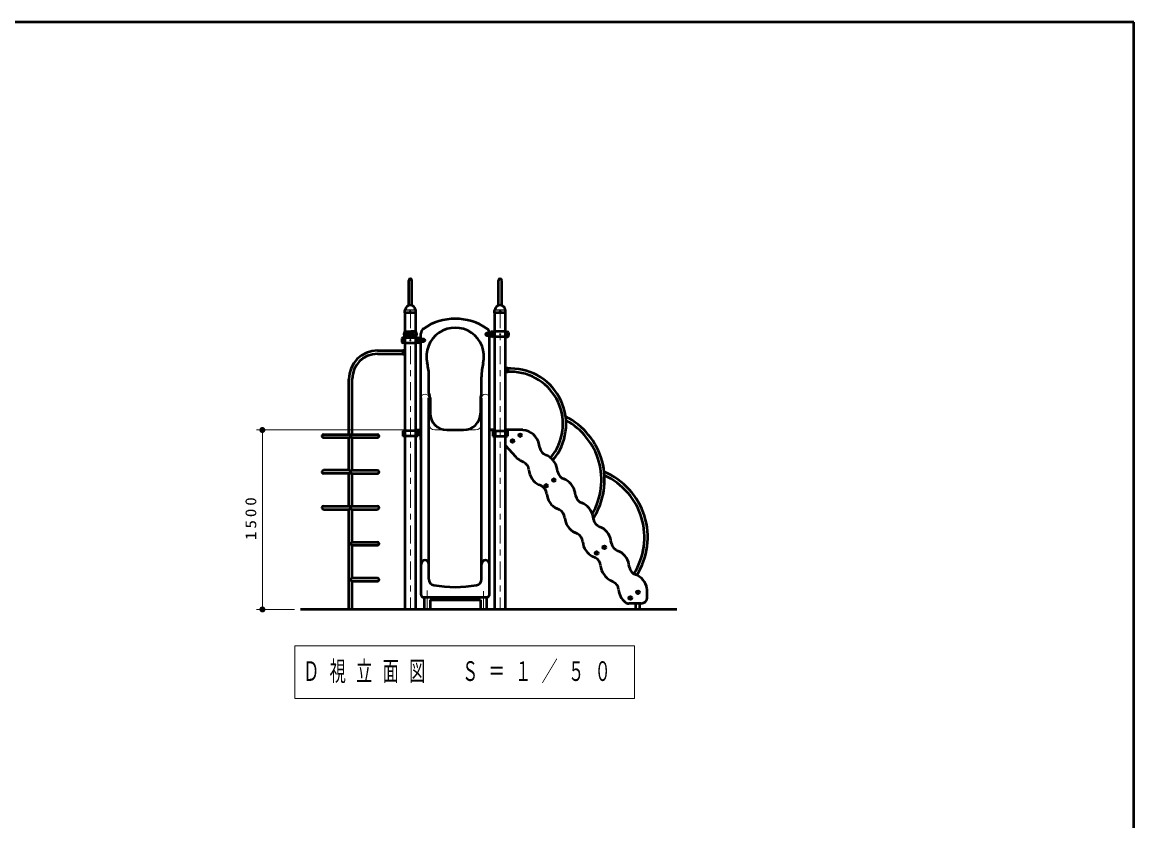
# Model space of a CAD drawing. Units: millimetres on the paper, scale 1:50. Extents: x -385 to 0, y -594 to 267.
# Drawn here: x -185.8 to 0, y -163.5 to -30 of the extents above; entities that cross this region are included whole.
import ezdxf

# ---------------------------------------------------------------- set-up
doc = ezdxf.new("R2010")
doc.units = ezdxf.units.MM
doc.linetypes.add('USER1', pattern=[4.5, 2.5, -2])
doc.linetypes.add('USER2', pattern=[6, 3, -1, 1, -1])
doc.layers.add('LY_1', color=7, linetype='Continuous', lineweight=50)
doc.styles.add('ＭＳ ゴシック', font='')
doc.styles.get('ＭＳ ゴシック').set_extended_font_data('MS Gothic')

# ---------------------------------------------------------------- blocks, each defined once
blk = doc.blocks.new('filled_dot')
at = {"color": 0, "linetype": 'Continuous', "lineweight": -2, "const_width": 1.25}
blk.add_lwpolyline([(-0.625, 0, 1), (0.625, 0, 1)], format="xyb", close=True, dxfattribs=at)

msp = doc.modelspace()

# ---------------------------------------------------------------- linework, layer by layer
at = {"layer": 'LY_1'}
for p, q in [((0, -30), (-385, -30)), ((0, -297), (0, -30)), ((-76.349, -128.171), (-139.249, -128.171))]:
    msp.add_line(p, q, dxfattribs=at)
at = {"layer": 'LY_1', "color": 140}
for p, q in [((-121.183, -77.351), (-121.183, -73.171)), ((-120.639, -77.351), (-120.639, -73.171)), ((-106.183, -77.351), (-106.183, -73.171)), ((-105.639, -77.351), (-105.639, -73.171)), ((-121.84, -78.581), (-121.832, -78.184)), ((-121.84, -78.581), (-121.83, -78.591)), ((-119.992, -78.591), (-121.83, -78.591)), ((-121.807, -78.127), (-121.785, -78.105)), ((-121.802, -128.171), (-121.802, -78.591)), ((-120.015, -78.127), (-120.037, -78.105)), ((-120.02, -128.171), (-120.02, -78.591)), ((-119.992, -78.591), (-119.982, -78.581)), ((-119.982, -78.581), (-119.99, -78.184)), ((-106.84, -78.581), (-106.832, -78.184)), ((-106.84, -78.581), (-106.83, -78.591)), ((-104.992, -78.591), (-106.83, -78.591)), ((-106.807, -78.127), (-106.785, -78.105)), ((-106.802, -128.171), (-106.802, -78.591)), ((-105.015, -78.127), (-105.037, -78.105)), ((-105.02, -128.171), (-105.02, -78.591)), ((-104.992, -78.591), (-104.982, -78.581)), ((-104.982, -78.581), (-104.99, -78.184)), ((-121.833, -81.721), (-120.981, -81.721)), ((-121.236, -82.171), (-121.236, -81.741)), ((-119.989, -81.721), (-120.841, -81.721)), ((-120.586, -82.171), (-120.586, -81.741)), ((-106.831, -81.721), (-107.461, -81.776)), ((-104.991, -81.721), (-106.831, -81.721)), ((-104.991, -81.721), (-104.675, -81.749)), ((-121.831, -82.721), (-122.147, -82.749)), ((-121.831, -83.621), (-122.147, -83.594)), ((-121.831, -82.621), (-120.981, -82.621)), ((-121.831, -82.721), (-119.991, -82.721)), ((-121.236, -81.986), (-121.276, -81.984)), ((-121.236, -82.357), (-121.276, -82.358)), ((-121.236, -82.171), (-121.236, -82.601)), ((-120.941, -81.761), (-120.941, -82.581)), ((-120.881, -81.761), (-120.881, -82.581)), ((-119.989, -82.621), (-120.841, -82.621)), ((-120.586, -81.986), (-120.546, -81.984)), ((-120.586, -82.171), (-120.586, -82.601)), ((-120.586, -82.357), (-120.546, -82.358)), ((-119.991, -82.721), (-119.361, -82.776)), ((-119.991, -83.621), (-119.361, -83.566)), ((-119.161, -94.171), (-119.161, -82.055)), ((-118.791, -83.125), (-118.711, -83.079)), ((-118.791, -83.125), (-118.791, -83.217)), ((-118.791, -83.217), (-118.711, -83.264)), ((-118.711, -83.079), (-118.631, -83.125)), ((-118.711, -83.264), (-118.631, -83.217)), ((-118.631, -83.125), (-118.631, -83.217)), ((-108.191, -82.125), (-108.111, -82.079)), ((-108.191, -82.125), (-108.191, -82.217)), ((-108.191, -82.217), (-108.111, -82.264)), ((-108.111, -82.079), (-108.031, -82.125)), ((-108.111, -82.264), (-108.031, -82.217)), ((-108.031, -82.125), (-108.031, -82.217)), ((-107.661, -94.171), (-107.661, -82.055)), ((-106.831, -82.621), (-107.461, -82.566)), ((-104.991, -82.621), (-106.831, -82.621)), ((-104.991, -82.621), (-104.675, -82.594)), ((-126.411, -84.899), (-122.183, -84.899)), ((-126.411, -85.443), (-122.183, -85.443)), ((-122.183, -84.851), (-122.183, -85.491)), ((-122.183, -84.851), (-122.183, -85.491)), ((-122.183, -84.851), (-121.802, -84.851)), ((-122.183, -84.851), (-121.802, -84.851)), ((-121.831, -83.621), (-119.991, -83.621)), ((-122.183, -85.491), (-121.802, -85.491)), ((-122.183, -85.491), (-121.802, -85.491)), ((-104.639, -87.851), (-105.02, -87.851)), ((-104.639, -88.491), (-105.02, -88.491)), ((-104.639, -87.851), (-104.639, -88.491)), ((-104.14, -87.899), (-104.639, -87.899)), ((-104.14, -88.443), (-104.639, -88.443)), ((-131.183, -98.899), (-131.183, -89.671)), ((-130.639, -98.899), (-130.639, -89.671)), ((-117.811, -92.074), (-117.811, -89.289)), ((-109.011, -92.074), (-109.011, -89.289)), ((-119.111, -125.731), (-119.111, -92.821)), ((-117.811, -123.125), (-117.811, -92.821)), ((-117.611, -92.809), (-117.611, -94.171)), ((-109.211, -92.807), (-109.211, -94.171)), ((-109.011, -123.125), (-109.011, -92.821)), ((-107.711, -125.731), (-107.711, -92.821)), ((-119.161, -99.771), (-119.161, -93.671)), ((-117.611, -93.671), (-117.611, -95.371)), ((-109.211, -93.671), (-109.211, -95.371)), ((-107.661, -99.771), (-107.661, -93.671)), ((-119.675, -98.291), (-122.147, -98.291)), ((-122.147, -98.291), (-122.147, -99.191)), ((-121.981, -98.291), (-121.981, -99.191)), ((-120.076, -98.291), (-120.076, -99.191)), ((-120.02, -98.171), (-119.161, -98.171)), ((-120.02, -98.217), (-119.161, -98.217)), ((-119.889, -98.291), (-119.889, -99.191)), ((-119.83, -98.291), (-119.83, -99.191)), ((-119.675, -98.291), (-119.675, -99.191)), ((-114.811, -98.171), (-112.011, -98.171)), ((-106.802, -98.171), (-107.661, -98.171)), ((-106.802, -98.217), (-107.661, -98.217)), ((-107.147, -98.291), (-104.675, -98.291)), ((-107.147, -98.291), (-107.147, -99.191)), ((-106.992, -98.291), (-106.992, -99.191)), ((-106.933, -98.291), (-106.933, -99.191)), ((-106.746, -98.291), (-106.746, -99.191)), ((-102.093, -98.171), (-105.02, -98.171)), ((-102.951, -98.171), (-105.02, -98.171)), ((-104.841, -98.291), (-104.841, -99.191)), ((-104.675, -98.291), (-104.675, -99.191)), ((-135.411, -98.899), (-131.183, -98.899)), ((-135.411, -99.443), (-131.183, -99.443)), ((-131.183, -104.899), (-131.183, -99.443)), ((-130.639, -98.899), (-126.411, -98.899)), ((-130.639, -99.443), (-126.411, -99.443)), ((-130.639, -104.899), (-130.639, -99.443)), ((-119.675, -99.191), (-122.147, -99.191)), ((-107.147, -99.191), (-104.675, -99.191)), ((-105.02, -100.745), (-103.355, -102.615)), ((-99.292, -101.133), (-99.379, -100.641)), ((-101.993, -103.532), (-102.441, -103.311)), ((-131.183, -104.899), (-135.411, -104.899)), ((-131.183, -105.443), (-135.411, -105.443)), ((-131.183, -110.899), (-131.183, -105.443)), ((-130.639, -104.899), (-126.411, -104.899)), ((-130.639, -105.443), (-126.411, -105.443)), ((-130.639, -110.899), (-130.639, -105.443)), ((-96.292, -105.133), (-96.379, -104.641)), ((-98.993, -107.532), (-99.441, -107.311)), ((-93.292, -109.133), (-93.379, -108.641)), ((-135.411, -110.899), (-131.183, -110.899)), ((-135.411, -111.443), (-131.183, -111.443)), ((-131.183, -128.171), (-131.183, -111.443)), ((-130.639, -110.899), (-126.411, -110.899)), ((-130.639, -116.899), (-130.639, -111.443)), ((-130.639, -111.443), (-126.411, -111.443)), ((-95.993, -111.532), (-96.441, -111.311)), ((-90.292, -113.133), (-90.379, -112.641)), ((-130.639, -116.899), (-126.411, -116.899)), ((-92.993, -115.532), (-93.441, -115.311)), ((-87.292, -117.133), (-87.379, -116.641)), ((-130.639, -122.899), (-130.639, -117.443)), ((-130.639, -117.443), (-126.411, -117.443)), ((-89.993, -119.532), (-90.441, -119.311)), ((-84.292, -121.133), (-84.379, -120.641)), ((-130.639, -122.899), (-126.411, -122.899)), ((-130.639, -128.171), (-130.639, -123.443)), ((-130.639, -123.443), (-126.411, -123.443)), ((-86.993, -123.532), (-87.441, -123.311)), ((-118.711, -126.131), (-108.111, -126.131)), ((-118.611, -126.131), (-118.611, -128.171)), ((-108.211, -126.131), (-108.211, -128.171)), ((-81.326, -126.171), (-81.326, -125.246)), ((-117.611, -126.57), (-117.611, -128.171)), ((-117.611, -126.57), (-109.211, -126.57)), ((-109.211, -126.57), (-109.211, -128.171)), ((-82.326, -127.171), (-84.377, -127.171)), ((-83.241, -128.171), (-83.241, -127.171)), ((-82.561, -128.171), (-82.561, -127.171))]:
    msp.add_line(p, q, dxfattribs=at)
at = {"layer": 'LY_1', "lineweight": 13}
for p, q in [((-120.018, -78.161), (-121.804, -78.161)), ((-120.054, -78.091), (-121.765, -78.091)), ((-105.018, -78.161), (-106.804, -78.161)), ((-105.054, -78.091), (-106.765, -78.091)), ((-122.246, -83.356), (-122.246, -82.986)), ((-121.876, -82.986), (-122.246, -82.986)), ((-121.876, -83.356), (-122.246, -83.356)), ((-119.946, -82.986), (-119.576, -82.986)), ((-119.946, -83.356), (-119.576, -83.356)), ((-119.576, -83.356), (-119.576, -82.986)), ((-107.246, -82.356), (-107.246, -81.986)), ((-106.876, -81.986), (-107.246, -81.986)), ((-106.876, -82.356), (-107.246, -82.356)), ((-104.946, -81.986), (-104.576, -81.986)), ((-104.946, -82.356), (-104.576, -82.356)), ((-104.576, -82.356), (-104.576, -81.986)), ((-119.111, -92.821), (-119.111, -93.471)), ((-117.811, -92.821), (-117.811, -97.171)), ((-109.011, -92.821), (-109.011, -97.171)), ((-107.711, -92.821), (-107.711, -93.471)), ((-121.911, -98.171), (-146.639, -98.171)), ((-145.639, -128.171), (-145.639, -98.171)), ((-116.811, -98.171), (-110.011, -98.171)), ((-104.701, -98.171), (-104.361, -98.171)), ((-102.761, -98.171), (-103.101, -98.171)), ((-140.249, -128.171), (-146.639, -128.171)), ((-140.227, -134.269), (-140.227, -143.069)), ((-83.427, -134.269), (-140.227, -134.269)), ((-83.427, -143.069), (-83.427, -134.269)), ((-140.227, -143.069), (-83.427, -143.069))]:
    msp.add_line(p, q, dxfattribs=at)
at = {"layer": 'LY_1', "linetype": 'USER2', "lineweight": 13}
for p, q in [((-120.911, -78.161), (-120.911, -128.171)), ((-105.911, -78.161), (-105.911, -128.171)), ((-118.111, -125.02), (-118.111, -128.171)), ((-108.711, -125.133), (-108.711, -128.171))]:
    msp.add_line(p, q, dxfattribs=at)
at = {"layer": 'LY_1', "linetype": 'USER1', "lineweight": 13}
for p, q in [((-106.811, -81.741), (-106.811, -82.601)), ((-105.011, -81.741), (-105.011, -82.601)), ((-121.811, -82.741), (-121.811, -83.601)), ((-120.011, -82.741), (-120.011, -83.601)), ((-119.361, -82.776), (-118.73, -82.823)), ((-119.361, -83.566), (-118.73, -83.52)), ((-107.461, -81.776), (-108.092, -81.823)), ((-107.461, -82.566), (-108.092, -82.52))]:
    msp.add_line(p, q, dxfattribs=at)
at = {"layer": 'LY_1', "color": 140}
for centre, radius in [((-120.911, -78.431), 0.06), ((-105.911, -78.431), 0.06), ((-118.711, -83.171), 0.21), ((-108.111, -82.171), 0.21), ((-103.829, -100.001), 0.25), ((-102.549, -99.041), 0.25), ((-98.204, -107.501), 0.25), ((-96.924, -106.541), 0.25), ((-89.766, -118.751), 0.25), ((-88.486, -117.791), 0.25), ((-84.141, -126.251), 0.25), ((-82.861, -125.291), 0.25)]:
    msp.add_circle(centre, radius, dxfattribs=at)
at = {"layer": 'LY_1', "lineweight": 13}
for centre, radius in [((-122.061, -83.171), 0.185), ((-122.061, -83.171), 0.1), ((-120.911, -83.171), 0.1), ((-119.761, -83.171), 0.185), ((-119.761, -83.171), 0.1), ((-118.711, -83.171), 0.24), ((-118.711, -83.171), 0.11), ((-108.111, -82.171), 0.24), ((-108.111, -82.171), 0.11), ((-107.061, -82.171), 0.185), ((-107.061, -82.171), 0.1), ((-105.911, -82.171), 0.1), ((-104.761, -82.171), 0.185), ((-104.761, -82.171), 0.1), ((-103.829, -100.001), 0.171), ((-102.549, -99.041), 0.171), ((-98.204, -107.501), 0.171), ((-96.924, -106.541), 0.171), ((-89.766, -118.751), 0.171), ((-88.486, -117.791), 0.171), ((-84.141, -126.251), 0.171), ((-82.861, -125.291), 0.171)]:
    msp.add_circle(centre, radius, dxfattribs=at)
at = {"layer": 'LY_1', "linetype": 'USER1', "lineweight": 13}
for centre, radius in [((-118.711, -83.171), 0.15), ((-118.711, -83.171), 0.125), ((-108.111, -82.171), 0.15), ((-108.111, -82.171), 0.125)]:
    msp.add_circle(centre, radius, dxfattribs=at)
at = {"layer": 'LY_1', "color": 140}
for centre, radius, start, end in [((-120.911, -73.171), 0.272, 0, 180), ((-105.911, -73.171), 0.272, 0, 180), ((-120.911, -78.171), 0.864, 90, 173.3676), ((-120.911, -78.171), 0.864, 6.6324, 90), ((-105.911, -78.171), 0.864, 90, 173.3676), ((-105.911, -78.171), 0.864, 6.6324, 90), ((-121.748, -78.186), 0.084, 135, 178.99605), ((-121.825, -78.065), 0.056, 315, 353.3676), ((-119.997, -78.065), 0.056, 186.6324, 225), ((-120.074, -78.186), 0.084, 1.00395, 45), ((-113.411, -88.917), 9.346, 55.31079, 124.68922), ((-106.748, -78.186), 0.084, 135, 178.99605), ((-106.825, -78.065), 0.056, 315, 353.3676), ((-104.997, -78.065), 0.056, 186.6324, 225), ((-105.074, -78.186), 0.084, 1.00395, 45), ((-121.833, -81.801), 0.08, 90, 159.19706), ((-121.216, -81.741), 0.02, 90, 180), ((-120.981, -81.761), 0.04, 0, 90), ((-120.841, -81.761), 0.04, 90, 180), ((-120.606, -81.741), 0.02, 0, 90), ((-119.989, -81.801), 0.08, 20.80294, 90), ((-118.161, -82.055), 1, 123.36701, 180), ((-113.411, -85.871), 4.8, 346.64882, 193.35118), ((-108.661, -82.055), 1, 0, 56.63299), ((-121.361, -83.171), 1, 163.80375, 196.19625), ((-122.129, -82.948), 0.2, 95, 163.80375), ((-122.129, -83.394), 0.2, 196.19625, 265), ((-120.859, -82.171), 1.122, 159.19706, 200.80294), ((-121.833, -82.541), 0.08, 200.80294, 270), ((-121.283, -82.171), 0.187, 88, 272), ((-121.216, -82.601), 0.02, 180, 270), ((-120.981, -82.581), 0.04, 270, 0), ((-120.841, -82.581), 0.04, 180, 270), ((-120.606, -82.601), 0.02, 270, 0), ((-120.54, -82.171), 0.187, 268, 92), ((-119.989, -82.541), 0.08, 270, 339.19706), ((-120.963, -82.171), 1.122, 339.19706, 20.80294), ((-119.693, -82.948), 0.2, 16.19625, 85), ((-119.693, -83.394), 0.2, 275, 343.80375), ((-120.461, -83.171), 1, 343.80375, 16.19625), ((-106.361, -82.171), 1, 163.80375, 196.19625), ((-107.129, -81.948), 0.2, 95, 163.80375), ((-107.129, -82.394), 0.2, 196.19625, 265), ((-104.693, -81.948), 0.2, 16.19625, 85), ((-104.693, -82.394), 0.2, 275, 343.80375), ((-105.461, -82.171), 1, 343.80375, 16.19625), ((-126.411, -89.671), 4.772, 90, 180), ((-126.411, -89.671), 4.228, 90, 180), ((-127.811, -89.289), 10, 0, 13.35118), ((-99.011, -89.289), 10, 166.64882, 180), ((-104.14, -97.171), 9.272, 319.59389, 90), ((-104.14, -97.171), 8.728, 319.78598, 90), ((-117.211, -92.074), 0.6, 180, 210.45035), ((-118.461, -92.809), 0.85, 0, 30.45035), ((-108.361, -92.809), 0.85, 149.54965, 180), ((-109.611, -92.074), 0.6, 329.54965, 0), ((-114.811, -95.371), 2.8, 180, 270), ((-112.011, -95.371), 2.8, 270, 0), ((-100.312, -106.513), 11.872, 327.25471, 63.16398), ((-100.312, -106.513), 11.328, 330.01625, 61.38785), ((-102.333, -101.162), 3, 10, 85.39926), ((-135.411, -99.171), 0.272, 90, 270), ((-131.183, -99.171), 0.272, 270, 90), ((-130.639, -99.171), 0.272, 90, 270), ((-126.411, -99.171), 0.272, 270, 90), ((-97.716, -100.855), 1.6, 190, 249.42056), ((-101.114, -100.62), 3, 221.68267, 243.73979), ((-102.701, -104.967), 1.6, 4.31923, 63.7398), ((-99.333, -105.162), 3, 10, 69.42056), ((-135.411, -105.171), 0.272, 90, 270), ((-131.183, -105.171), 0.272, 270, 90), ((-130.639, -105.171), 0.272, 90, 270), ((-126.411, -105.171), 0.272, 270, 90), ((-98.114, -104.62), 3, 184.31923, 243.73979), ((-94.716, -104.855), 1.6, 190, 249.42056), ((-93.106, -116.121), 11.872, 327.80995, 67.25516), ((-93.106, -116.121), 11.328, 327.44918, 65.79848), ((-99.701, -108.967), 1.6, 4.31923, 63.7398), ((-96.333, -109.162), 3, 10, 69.42056), ((-95.114, -108.62), 3, 184.31923, 243.73979), ((-91.716, -108.855), 1.6, 190, 249.42056), ((-135.411, -111.171), 0.272, 90, 270), ((-131.183, -111.171), 0.272, 270, 90), ((-130.639, -111.171), 0.272, 90, 270), ((-126.411, -111.171), 0.272, 270, 90), ((-93.333, -113.162), 3, 10, 69.42056), ((-96.701, -112.967), 1.6, 4.31923, 63.7398), ((-92.114, -112.62), 3, 184.31923, 243.73979), ((-88.716, -112.855), 1.6, 190, 249.42056), ((-90.333, -117.162), 3, 10, 69.42056), ((-130.639, -117.171), 0.272, 90, 270), ((-126.411, -117.171), 0.272, 270, 90), ((-93.701, -116.967), 1.6, 4.31923, 63.7398), ((-89.114, -116.62), 3, 184.31923, 243.73979), ((-85.716, -116.855), 1.6, 190, 249.42056), ((-87.333, -121.162), 3, 10, 69.42056), ((-118.461, -120.608), 0.65, 0, 180), ((-108.361, -120.608), 0.65, 0, 180), ((-90.701, -120.967), 1.6, 4.31923, 63.7398), ((-86.114, -120.62), 3, 184.31923, 243.73979), ((-82.716, -120.855), 1.6, 190, 249.42056), ((-84.333, -125.162), 3, 9.82779, 69.42056), ((-130.639, -123.171), 0.272, 90, 270), ((-126.411, -123.171), 0.272, 270, 90), ((-116.811, -123.125), 1, 180, 259.69155), ((-113.411, -104.431), 20, 259.69155, 280.30845), ((-110.011, -123.125), 1, 280.30845, 0), ((-87.701, -124.967), 1.6, 4.31923, 63.7398), ((-118.711, -125.731), 0.4, 180, 270), ((-108.111, -125.731), 0.4, 270, 0), ((-83.114, -124.62), 3, 184.31923, 230.84364), ((-82.326, -126.171), 1, 270, 0), ((-84.82, -125.246), 3.494, 0, 9.82779), ((-84.377, -126.171), 1, 230.84364, 270)]:
    msp.add_arc(centre, radius, start, end, dxfattribs=at)
at = {"layer": 'LY_1', "linetype": 'USER1', "lineweight": 13}
for centre, radius, start, end in [((-106.831, -81.741), 0.02, 0, 91.98888), ((-119.991, -82.741), 0.02, 88.01112, 180), ((-119.991, -83.601), 0.02, 180, 270), ((-118.761, -83.171), 0.35, 275, 85), ((-108.061, -82.171), 0.35, 95, 265), ((-106.831, -82.601), 0.02, 270, 0)]:
    msp.add_arc(centre, radius, start, end, dxfattribs=at)
at = {"layer": 'LY_1', "lineweight": 13}
for centre, radius, start, end in [((-124.436, -83.171), 2.567, 355.87048, 4.12952), ((-117.386, -83.171), 2.567, 175.87048, 184.12952), ((-109.436, -82.171), 2.567, 355.87048, 4.12952), ((-102.386, -82.171), 2.567, 175.87048, 184.12952), ((-118.461, -92.821), 0.65, 0, 180), ((-108.361, -92.821), 0.65, 0, 180), ((-116.811, -97.171), 1, 180, 270), ((-110.011, -97.171), 1, 270, 0)]:
    msp.add_arc(centre, radius, start, end, dxfattribs=at)

# ---------------------------------------------------------------- block references
at = {"layer": 'LY_1', "lineweight": 13, "xscale": 0.4, "yscale": 0.4}
for p, rotation in [((-145.639, -98.171), 270), ((-145.639, -128.171), 90)]:
    msp.add_blockref('filled_dot', p, dxfattribs=dict(at, rotation=rotation))

# ---------------------------------------------------------------- texts
at = {"layer": 'LY_1', "insert": (-146.639, -112.75), "char_height": 1.833, "attachment_point": 8, "rotation": 90, "style": 'ＭＳ ゴシック'}
msp.add_mtext('\\T1.33;\\W1.15;1500', dxfattribs=at)
at = {"layer": 'LY_1', "insert": (-138.827, -138.669), "char_height": 3.299, "attachment_point": 4, "style": 'ＭＳ ゴシック'}
msp.add_mtext('\\T1.64;\\W0.6;Ｄ視立面図\u3000Ｓ＝１／５０', dxfattribs=at)

doc.saveas('drawing.dxf')
